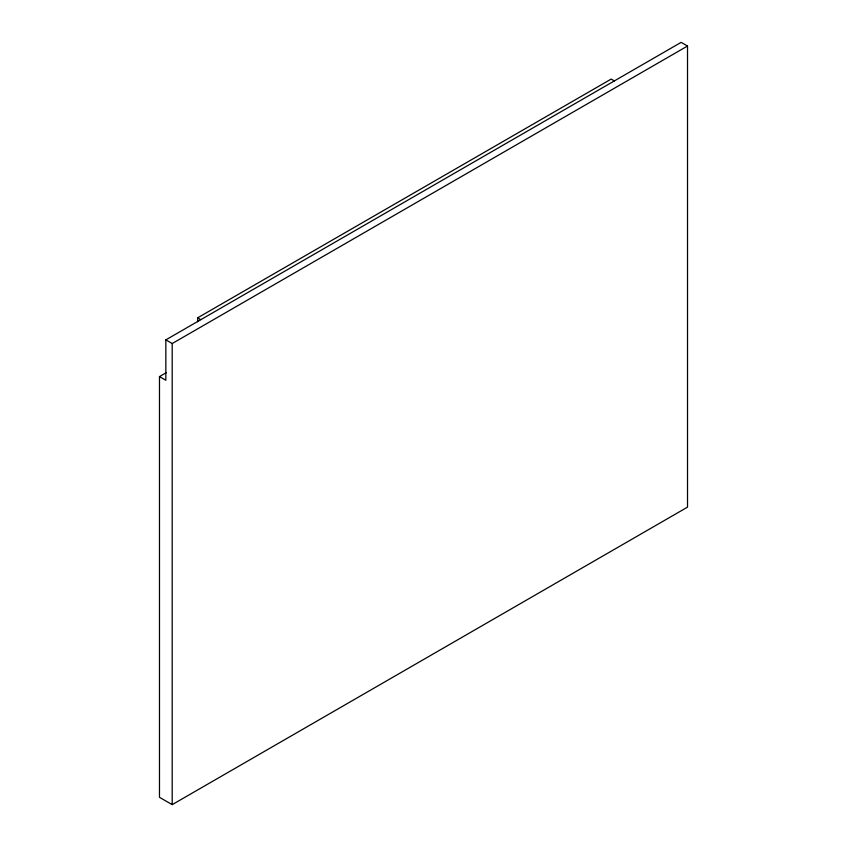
<?xml version="1.0" encoding="UTF-8"?>
<svg xmlns="http://www.w3.org/2000/svg" width="847" height="847" viewBox="0 0 847 847"><rect width="100%" height="100%" fill="white"/><g stroke="black" fill="none" stroke-linecap="round" stroke-linejoin="round"><path stroke-width="1.27" d="M197.647 321.722L197.647 317.837L611.185 79.078L614.361 80.92M159.48 376.597L165.843 380.271L165.843 339.869L681.157 42.35L687.52 46.024L687.52 507.131L172.195 804.65L159.48 797.302L159.48 376.597L166.213 372.712M165.843 339.869L172.195 343.543L687.52 46.024M197.647 317.837L200.824 319.668M172.195 343.543L172.195 804.65"/></g></svg>
